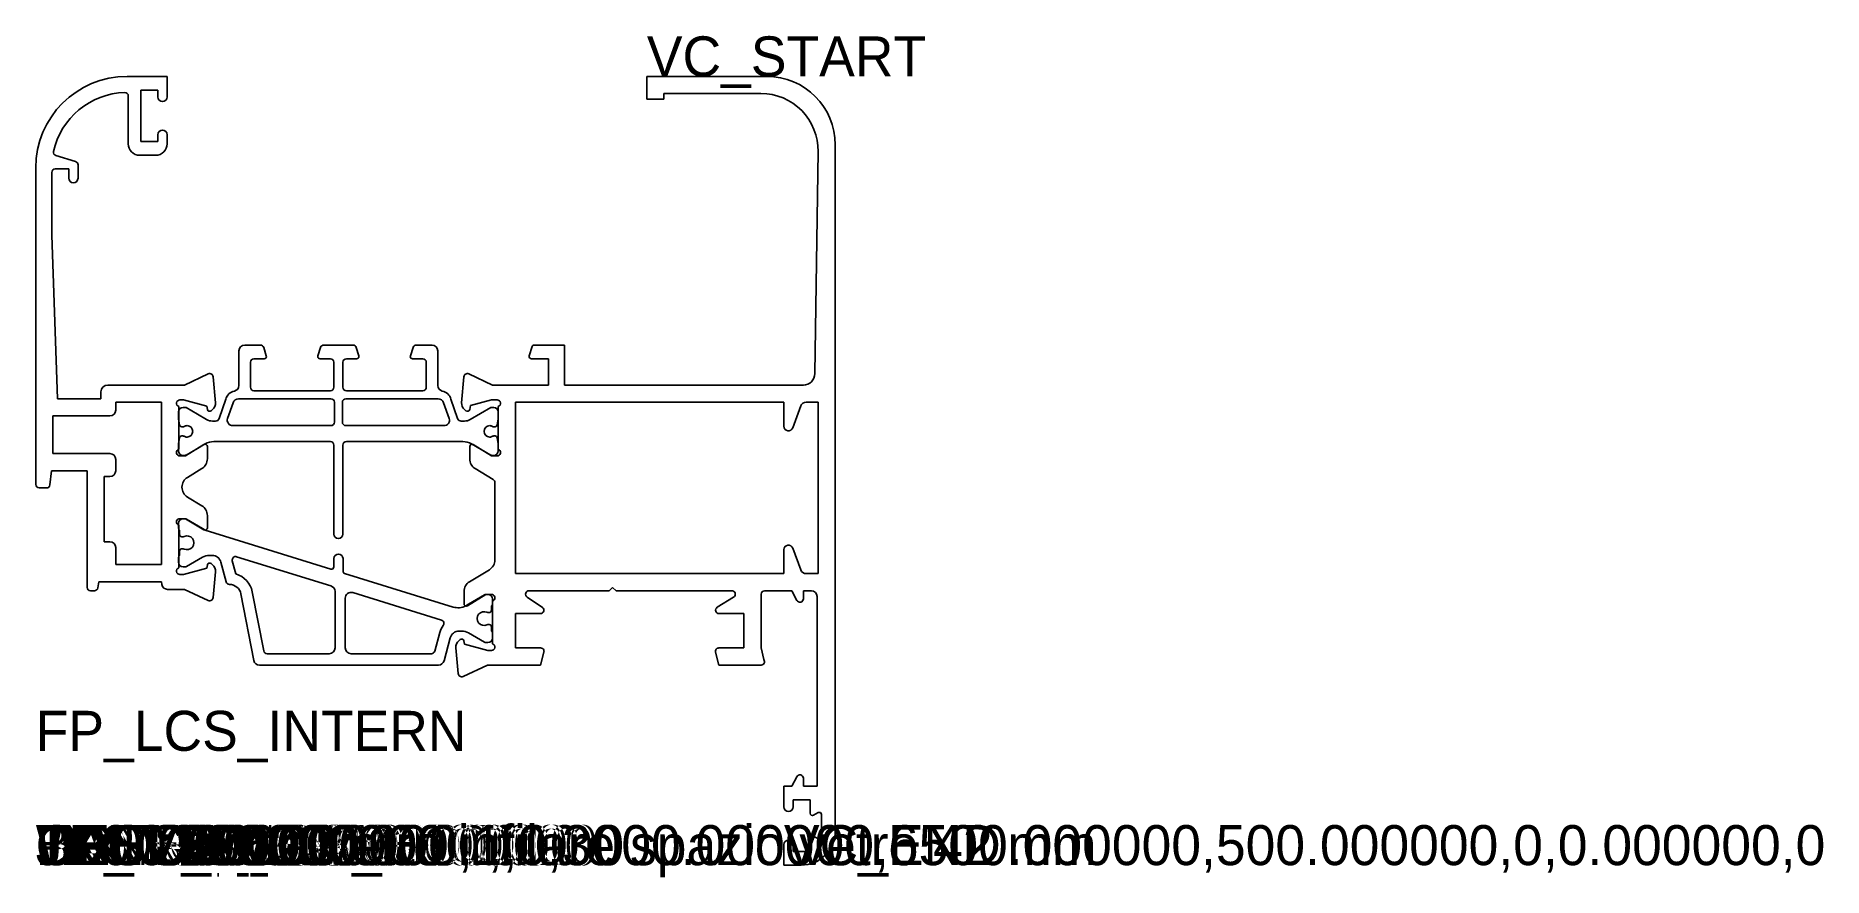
# Model space of a CAD drawing. Header units: metres. Extents: x 1060 to 1217, y 759 to 833.
import ezdxf

# ---------------------------------------------------------------- set-up
doc = ezdxf.new("R2010")
doc.units = ezdxf.units.M

msp = doc.modelspace()

# ---------------------------------------------------------------- linework, layer by layer
for p, q in [((1071.541701, 829.009776), (1068.041702, 829.009776)), ((1071.541701, 827.210099), (1071.541701, 829.009776)), ((1124.0417, 829.009776), (1113.541701, 829.009776)), ((1113.541701, 829.009776), (1113.541701, 827.009776)), ((1068.141701, 827.306601), (1068.141701, 823.109777)), ((1069.241701, 823.309777), (1069.241701, 827.809776)), ((1069.241701, 827.809776), (1070.741701, 827.809776)), ((1070.741701, 827.809776), (1070.741701, 827.210098)), ((1113.541701, 827.009776), (1115.041701, 827.009776)), ((1115.041701, 827.009776), (1115.041701, 827.509776)), ((1115.041701, 827.509776), (1123.533638, 827.509776)), ((1070.741701, 823.309777), (1069.241701, 823.309777)), ((1070.741701, 823.909455), (1070.741701, 823.309777)), ((1071.541701, 823.109777), (1071.541701, 823.909454)), ((1063.529832, 821.549897), (1061.801674, 822.081008)), ((1069.141701, 822.109777), (1070.541701, 822.109777)), ((1128.533076, 822.434784), (1128.2417, 803.009777)), ((1130.0417, 763.009778), (1130.0417, 823.009776)), ((1060.041702, 821.009776), (1060.041702, 793.309777)), ((1061.441701, 815.109777), (1061.441701, 820.609777)), ((1061.741701, 820.909777), (1062.941701, 820.909777)), ((1062.941701, 820.909777), (1062.941701, 820.109777)), ((1063.741701, 820.109777), (1063.741701, 821.263134)), ((1061.941701, 800.809777), (1061.441701, 815.109777)), ((1077.834335, 801.976767), (1077.834335, 805.009596)), ((1078.334335, 805.509596), (1079.713113, 805.509596)), ((1079.999713, 805.298256), (1080.225401, 804.568703)), ((1080.234335, 804.509596), (1080.225401, 804.568703)), ((1084.743268, 804.568703), (1084.734335, 804.509596)), ((1084.743268, 804.568703), (1084.968956, 805.298256)), ((1085.255556, 805.509596), (1087.813113, 805.509596)), ((1088.099713, 805.298256), (1088.325401, 804.568703)), ((1088.334335, 804.509596), (1088.325401, 804.568703)), ((1092.843268, 804.568703), (1092.834335, 804.509596)), ((1092.843268, 804.568703), (1093.068956, 805.298256)), ((1093.355556, 805.509596), (1094.734335, 805.509596)), ((1095.234335, 805.009596), (1095.234335, 801.976767)), ((1103.498115, 805.368884), (1103.250634, 804.568884)), ((1106.3417, 805.509777), (1103.689181, 805.509777)), ((1106.3417, 802.009777), (1106.3417, 805.509777)), ((1075.148036, 802.981669), (1073.063806, 802.009777)), ((1078.834335, 804.009596), (1078.834335, 801.809596)), ((1080.034335, 804.309596), (1079.134335, 804.309596)), ((1085.834335, 804.309596), (1084.934335, 804.309596)), ((1086.134335, 801.809596), (1086.134335, 804.009596)), ((1086.934335, 804.009596), (1086.934335, 801.809596)), ((1088.134335, 804.309596), (1087.234335, 804.309596)), ((1093.934335, 804.309596), (1093.034335, 804.309596)), ((1094.234335, 801.809596), (1094.234335, 804.009596)), ((1100.034335, 802.009777), (1097.950105, 802.981669)), ((1103.441701, 804.309777), (1104.9417, 804.309777)), ((1104.9417, 804.309777), (1104.9417, 802.009777)), ((1065.741701, 801.409777), (1065.741701, 800.809777)), ((1069.95905, 802.009777), (1066.341701, 802.009777)), ((1073.063806, 802.009777), (1069.95905, 802.009777)), ((1075.772353, 800.465077), (1075.57368, 802.735924)), ((1079.134335, 801.509596), (1085.834335, 801.509596)), ((1087.234335, 801.509596), (1093.934335, 801.509596)), ((1097.524461, 802.735924), (1097.325788, 800.465077)), ((1104.9417, 802.009777), (1100.034335, 802.009777)), ((1127.2417, 802.009777), (1106.3417, 802.009777)), ((1065.741701, 800.809777), (1061.941701, 800.809777)), ((1067.041099, 799.809777), (1067.041099, 800.509777)), ((1067.041099, 800.509777), (1071.041703, 800.509777)), ((1071.041703, 800.509777), (1071.041703, 786.302791)), ((1072.563806, 796.39262), (1072.563806, 800.126934)), ((1072.663806, 800.709777), (1072.970621, 800.709777)), ((1072.934335, 800.056839), (1073.098213, 800.056839)), ((1072.970621, 800.709777), (1075.016311, 800.161636)), ((1073.198213, 800.030044), (1074.191033, 799.456839)), ((1075.016311, 800.161636), (1075.066844, 799.875047)), ((1075.392363, 799.756568), (1075.524968, 799.867837)), ((1076.093554, 799.07785), (1076.680515, 800.768415)), ((1077.316943, 800.439006), (1076.820138, 799.084905)), ((1085.884335, 800.809596), (1077.799906, 800.809596)), ((1086.184335, 798.756871), (1086.184335, 800.509596)), ((1086.884335, 800.509596), (1086.884335, 798.756871)), ((1095.268764, 800.809596), (1087.184335, 800.809596)), ((1096.248531, 799.084905), (1095.751726, 800.439006)), ((1096.388155, 800.768415), (1096.975115, 799.07785)), ((1097.573173, 799.867837), (1097.705777, 799.756568)), ((1098.031296, 799.875047), (1098.09141, 800.215967)), ((1098.075034, 798.993456), (1099.870456, 800.030044)), ((1098.09141, 800.215967), (1099.934335, 800.709777)), ((1099.934335, 800.709777), (1100.434335, 800.709777)), ((1099.970456, 800.056839), (1100.134335, 800.056839)), ((1100.534335, 800.126934), (1100.534335, 796.39262)), ((1102.041701, 785.509778), (1102.041701, 800.509777)), ((1102.041701, 800.509777), (1125.5417, 800.509777)), ((1125.5417, 800.509777), (1125.5417, 798.411357)), ((1126.317578, 798.274548), (1127.011392, 800.180787)), ((1127.481238, 800.509777), (1128.5417, 800.509777)), ((1128.5417, 800.509777), (1128.5417, 785.509778)), ((1061.541702, 796.009777), (1061.541702, 799.309777)), ((1061.541702, 799.309777), (1066.541099, 799.309777)), ((1072.534335, 799.031839), (1072.534335, 799.656839)), ((1072.624214, 798.522109), (1072.534335, 799.031839)), ((1072.92378, 798.356839), (1072.821175, 798.356839)), ((1074.191033, 799.456839), (1074.993636, 798.993456)), ((1075.503499, 798.856839), (1075.775421, 798.856839)), ((1077.303101, 798.455496), (1085.884383, 798.456871)), ((1087.184287, 798.456871), (1095.765568, 798.455496)), ((1097.293248, 798.856839), (1097.565171, 798.856839)), ((1100.247494, 798.356839), (1100.14489, 798.356839)), ((1100.534335, 799.031839), (1100.444456, 798.522109)), ((1100.534335, 799.656839), (1100.534335, 799.031839)), ((1072.534335, 796.889482), (1072.622866, 797.391569)), ((1072.534335, 796.256839), (1072.534335, 796.889482)), ((1072.819828, 797.556839), (1072.92378, 797.556839)), ((1074.75993, 796.797036), (1073.163806, 795.826934)), ((1074.882188, 796.855877), (1074.191033, 796.456839)), ((1075.063806, 795.554791), (1075.063806, 796.626127)), ((1085.839319, 797.056839), (1075.632188, 797.056839)), ((1086.139319, 788.970953), (1086.139319, 796.756839)), ((1086.939319, 796.756839), (1086.939319, 788.970953)), ((1097.436482, 797.056839), (1087.239319, 797.056839)), ((1098.034335, 796.626128), (1098.034335, 795.554791)), ((1099.869168, 795.884377), (1098.186482, 796.855877)), ((1099.934335, 795.826934), (1098.338211, 796.797036)), ((1100.14489, 797.556839), (1100.248842, 797.556839)), ((1100.445803, 797.391569), (1100.534335, 796.889482)), ((1100.534335, 796.889482), (1100.534335, 796.256839)), ((1066.541701, 796.009777), (1061.541702, 796.009777)), ((1067.041701, 794.509777), (1067.041701, 795.509777)), ((1073.163806, 795.826934), (1072.563806, 795.826934)), ((1073.098213, 795.856839), (1072.934335, 795.856839)), ((1074.191033, 796.456839), (1073.199501, 795.884377)), ((1100.534335, 795.826934), (1099.934335, 795.826934)), ((1100.134335, 795.856839), (1099.970456, 795.856839)), ((1061.275281, 793.271628), (1061.434015, 794.509777)), ((1061.434015, 794.509777), (1064.541702, 794.509777)), ((1064.541702, 794.509777), (1064.541702, 784.309772)), ((1066.041702, 788.302791), (1066.041702, 794.009777)), ((1066.041702, 794.009777), (1066.541701, 794.009777)), ((1073.322323, 793.933913), (1074.583185, 794.700247)), ((1098.514955, 794.700247), (1100.090149, 793.742867)), ((1100.234335, 793.486504), (1100.234335, 786.710233)), ((1060.341702, 793.009777), (1060.977716, 793.009777)), ((1074.583185, 791.446132), (1073.322323, 792.212467)), ((1072.563806, 790.319445), (1073.163806, 790.319445)), ((1073.140779, 790.30936), (1072.934335, 790.30936)), ((1073.163806, 790.319445), (1074.75993, 789.349343)), ((1074.649334, 789.469937), (1073.240724, 790.282597)), ((1075.063806, 789.520252), (1075.063806, 790.591589)), ((1072.534335, 789.90936), (1072.534335, 789.482565)), ((1072.563806, 786.019445), (1072.563806, 789.75376)), ((1072.634335, 789.30936), (1072.634335, 788.93436)), ((1072.834335, 788.73436), (1072.946141, 788.73436)), ((1072.946141, 788.73436), (1073.030689, 788.75311)), ((1074.885294, 789.30936), (1074.649334, 789.469937)), ((1085.882538, 785.903698), (1074.885294, 789.30936)), ((1066.541701, 788.302791), (1066.041702, 788.302791)), ((1067.041701, 786.302791), (1067.041701, 787.802791)), ((1072.634335, 787.48436), (1072.634335, 787.10936)), ((1072.946141, 787.68436), (1072.834335, 787.68436)), ((1073.030689, 787.66561), (1072.946141, 787.68436)), ((1125.5417, 787.608199), (1125.5417, 785.509778)), ((1127.011392, 785.838768), (1126.317578, 787.745007)), ((1071.041703, 786.302791), (1067.041701, 786.302791)), ((1072.534335, 786.936155), (1072.534335, 786.50936)), ((1072.934335, 786.10936), (1073.140779, 786.10936)), ((1075.016311, 785.984744), (1072.970621, 785.436603)), ((1073.240724, 786.136123), (1074.649334, 786.948783)), ((1075.066844, 786.271332), (1075.016311, 785.984744)), ((1075.249001, 787.10936), (1075.474063, 787.10936)), ((1075.524968, 786.278543), (1075.392363, 786.389812)), ((1075.57368, 783.410456), (1075.772353, 785.681303)), ((1076.246804, 786.516415), (1076.71035, 784.786436)), ((1077.558239, 785.485776), (1077.25179, 786.629459)), ((1077.630314, 786.993677), (1085.889614, 784.435911)), ((1086.141703, 786.823439), (1086.141703, 786.094746)), ((1086.941703, 785.723127), (1086.941703, 786.823439)), ((1099.753714, 785.85569), (1098.014955, 784.798896)), ((1064.841702, 784.009773), (1065.174056, 784.009773)), ((1065.469498, 784.257678), (1065.565617, 784.802791)), ((1065.565617, 784.802791), (1071.041703, 784.802791)), ((1071.041703, 784.802791), (1071.086316, 784.549778)), ((1071.578719, 784.136603), (1073.063806, 784.136603)), ((1072.970621, 785.436603), (1072.663806, 785.436603)), ((1073.063806, 784.136603), (1075.148036, 783.16471)), ((1096.57877, 782.591254), (1087.082538, 785.532078)), ((1125.5417, 785.509778), (1102.041701, 785.509778)), ((1103.225273, 784.009778), (1110.241701, 784.009778)), ((1110.241701, 784.009778), (1110.541701, 784.309778)), ((1110.541701, 784.309778), (1110.841701, 784.009778)), ((1110.841701, 784.009778), (1120.983898, 784.009778)), ((1123.8417, 784.009778), (1126.2417, 784.009778)), ((1126.2417, 784.009778), (1126.675258, 783.171907)), ((1127.2417, 783.309778), (1127.2417, 784.009778)), ((1127.2417, 784.009778), (1127.9417, 784.009778)), ((1128.5417, 785.509778), (1127.481238, 785.509778)), ((1078.009215, 783.732685), (1079.143297, 777.914124)), ((1079.998731, 778.752386), (1078.990745, 783.923993)), ((1086.241703, 783.958289), (1086.241703, 779.009778)), ((1087.141703, 779.009778), (1087.141703, 783.369891)), ((1087.789614, 783.847513), (1095.559793, 781.441218)), ((1097.534335, 783.944353), (1097.534335, 782.873016)), ((1097.919335, 782.843113), (1097.696761, 782.691644)), ((1097.838211, 782.702107), (1099.434335, 783.672209)), ((1099.327946, 783.655773), (1097.919335, 782.843113)), ((1099.634335, 783.682535), (1099.42789, 783.682535)), ((1099.434335, 783.672209), (1100.034335, 783.672209)), ((1099.934335, 782.307535), (1099.934335, 782.682535)), ((1100.034335, 782.855741), (1100.034335, 783.282535)), ((1100.034335, 783.106524), (1100.034335, 779.372209)), ((1104.39912, 782.55871), (1103.057842, 783.460846)), ((1121.141394, 783.454445), (1119.699606, 782.565111)), ((1123.5417, 779.009778), (1123.5417, 783.709778)), ((1128.4417, 783.509778), (1128.4417, 766.909778)), ((1099.53798, 782.126285), (1099.622528, 782.107535)), ((1099.622528, 781.057535), (1099.53798, 781.038785)), ((1099.622528, 782.107535), (1099.734335, 782.107535)), ((1099.734335, 781.057535), (1099.622528, 781.057535)), ((1102.041701, 779.009778), (1102.041701, 782.009778)), ((1102.041701, 782.009778), (1104.23169, 782.009778)), ((1119.857102, 782.009778), (1122.0417, 782.009778)), ((1122.0417, 782.009778), (1122.0417, 779.009778)), ((1095.414163, 780.365699), (1094.97645, 778.732132)), ((1095.783496, 777.880369), (1096.321866, 779.889591)), ((1097.205777, 779.742576), (1097.073173, 779.631307)), ((1097.094606, 780.482535), (1097.319668, 780.482535)), ((1097.58183, 779.337508), (1097.531296, 779.624096)), ((1099.62752, 778.789367), (1097.58183, 779.337508)), ((1097.919335, 780.321958), (1099.327946, 779.509298)), ((1099.42789, 779.482535), (1099.634335, 779.482535)), ((1099.934335, 780.482535), (1099.934335, 780.857535)), ((1100.034335, 779.882535), (1100.034335, 780.30933)), ((1085.741703, 778.509778), (1080.29319, 778.509778)), ((1094.686672, 778.509778), (1087.641703, 778.509778)), ((1096.825788, 779.034067), (1097.024461, 776.76322)), ((1099.934335, 778.789367), (1099.62752, 778.789367)), ((1104.241701, 779.009778), (1102.041701, 779.009778)), ((1104.230745, 777.509778), (1104.531479, 778.632132)), ((1119.551924, 778.632132), (1119.852657, 777.509778)), ((1122.0417, 779.009778), (1119.841701, 779.009778)), ((1123.784522, 777.985954), (1123.5417, 779.009778)), ((1079.634062, 777.509778), (1095.300533, 777.509778)), ((1097.450105, 776.517474), (1099.578107, 777.509778)), ((1099.578107, 777.509778), (1104.230745, 777.509778)), ((1119.852657, 777.509778), (1123.5417, 777.509778)), ((1126.2417, 766.909778), (1125.5417, 766.909778)), ((1125.5417, 766.909778), (1125.5417, 765.110099)), ((1126.675258, 767.747649), (1126.2417, 766.909778)), ((1127.2417, 766.909778), (1127.2417, 767.609778)), ((1128.4417, 766.909778), (1127.2417, 766.909778)), ((1126.3417, 765.110099), (1126.3417, 765.709778)), ((1126.3417, 765.709778), (1127.8417, 765.709778)), ((1127.8417, 765.709778), (1127.8417, 764.551697)), ((1128.13929, 764.377123), (1128.544111, 764.603423)), ((1128.8417, 764.428848), (1128.8417, 762.490708)), ((1127.8417, 762.367859), (1127.8417, 761.209778)), ((1128.544111, 762.316133), (1128.13929, 762.542433)), ((1125.541701, 761.809457), (1125.5417, 760.009778)), ((1126.3417, 761.209778), (1126.3417, 761.809457)), ((1127.8417, 761.209778), (1126.3417, 761.209778)), ((1125.5417, 760.009778), (1127.0417, 760.009778))]:
    msp.add_line(p, q)
for centre, radius, start, end in [((1068.041702, 821.009776), 8, 90, 180), ((1124.0417, 823.009776), 6, 360, 90), ((1068.041702, 821.009776), 6.6, 91.819228, 167.551927), ((1067.841701, 827.306601), 0.3, 360, 90), ((1071.141701, 827.210098), 0.4, 180, 360), ((1123.533638, 822.509776), 5, 359.140628, 90), ((1071.141701, 823.909455), 0.4, 360, 180), ((1061.889804, 822.367771), 0.3, 167.551927, 252.916369), ((1069.141701, 823.109777), 1, 180, 270), ((1070.541701, 823.109777), 1, 270, 360), ((1061.741701, 820.609777), 0.3, 90, 180), ((1063.341701, 820.109777), 0.4, 180, 360), ((1063.441701, 821.263134), 0.3, 360, 72.916369), ((1078.334335, 805.009596), 0.5, 90, 180), ((1079.713113, 805.209596), 0.3, 17.189516, 90), ((1080.034335, 804.509596), 0.2, 270, 360), ((1084.934335, 804.509596), 0.2, 180, 270), ((1085.255556, 805.209596), 0.3, 90, 162.810484), ((1087.813113, 805.209596), 0.3, 17.189516, 90), ((1088.134335, 804.509596), 0.2, 270, 360), ((1093.034335, 804.509596), 0.2, 180, 270), ((1093.355556, 805.209596), 0.3, 90, 162.810484), ((1094.734335, 805.009596), 0.5, 360, 90), ((1103.4417, 804.509777), 0.2, 162.810484, 270), ((1103.689181, 805.309777), 0.2, 90, 162.810484), ((1075.274821, 802.709777), 0.3, 5, 115), ((1079.134335, 804.009596), 0.3, 90, 180), ((1085.834335, 804.009596), 0.3, 360, 90), ((1087.234335, 804.009596), 0.3, 90, 180), ((1093.934335, 804.009596), 0.3, 360, 90), ((1097.823319, 802.709777), 0.3, 65, 175), ((1127.2417, 803.009777), 1, 270, 360), ((1066.341701, 801.409777), 0.6, 90, 180), ((1077.64644, 800.509596), 1, 102.009303, 165), ((1077.334335, 801.976767), 0.5, 282.009303, 360), ((1079.134335, 801.809596), 0.3, 180, 270), ((1085.834335, 801.809596), 0.3, 270, 360), ((1087.234335, 801.809596), 0.3, 180, 270), ((1093.934335, 801.809596), 0.3, 270, 360), ((1095.734335, 801.976767), 0.5, 180, 257.990697), ((1095.422229, 800.509596), 1, 15, 77.990697), ((1066.541099, 799.809777), 0.5, 270, 360), ((1072.663806, 800.409777), 0.3, 90, 250.528779), ((1072.934335, 799.656839), 0.4, 90, 180), ((1073.098213, 799.856839), 0.2, 60, 90), ((1075.263806, 799.909777), 0.2, 190, 310), ((1075.075017, 800.404068), 0.7, 310, 5), ((1077.799906, 800.309596), 0.5, 90, 165), ((1085.884335, 800.509596), 0.3, 360, 90), ((1087.184335, 800.509596), 0.3, 90, 180), ((1095.268764, 800.309596), 0.5, 15, 90), ((1098.023124, 800.404068), 0.7, 175, 230), ((1097.834335, 799.909777), 0.2, 230, 350), ((1099.970456, 799.856839), 0.2, 90, 120), ((1100.134335, 799.656839), 0.4, 360, 90), ((1100.434335, 800.409777), 0.3, 289.471221, 90), ((1127.481238, 800.009777), 0.5, 90, 160), ((1072.821175, 798.556839), 0.2, 190, 270), ((1072.92378, 798.556839), 0.2, 270, 301.002719), ((1073.284335, 797.956839), 0.5, 90, 121.002719), ((1073.284335, 797.956839), 0.5, 270, 90), ((1075.503499, 799.876565), 1.019726, 240, 270), ((1075.803777, 799.155496), 0.3, 264.576381, 345), ((1077.303101, 798.955496), 0.5, 165, 270), ((1085.884335, 798.756871), 0.3, 270, 360), ((1087.184335, 798.756871), 0.3, 180, 270), ((1095.765568, 798.955496), 0.5, 270, 15), ((1097.264893, 799.155496), 0.3, 195, 275.423619), ((1097.565171, 799.876565), 1.019726, 270, 300), ((1099.784335, 797.956839), 0.5, 90, 180), ((1099.784335, 797.956839), 0.5, 58.997281, 90), ((1100.14489, 798.556839), 0.2, 238.997281, 270), ((1100.247494, 798.556839), 0.2, 270, 350), ((1125.9417, 798.411357), 0.4, 180, 340), ((1072.819828, 797.356839), 0.2, 90, 170), ((1072.92378, 797.356839), 0.2, 58.997281, 90), ((1073.284335, 797.956839), 0.5, 238.997281, 270), ((1074.863806, 796.626127), 0.2, 360, 121.290649), ((1075.632188, 795.556839), 1.5, 90, 120), ((1085.839319, 796.756839), 0.3, 360, 90), ((1087.239319, 796.756839), 0.3, 90, 180), ((1097.436482, 795.556839), 1.5, 60, 90), ((1098.234335, 796.626128), 0.2, 58.709351, 180), ((1099.784335, 797.956839), 0.5, 180, 270), ((1099.784335, 797.956839), 0.5, 270, 301.002719), ((1100.14489, 797.356839), 0.2, 90, 121.002719), ((1100.248842, 797.356839), 0.2, 10, 90), ((1066.541701, 795.509777), 0.5, 360, 90), ((1072.663806, 796.109777), 0.3, 109.47122, 250.528779), ((1072.934335, 796.256839), 0.4, 180, 270), ((1073.098213, 796.056839), 0.2, 270, 300), ((1074.063806, 795.554791), 1, 301.290649, 360), ((1099.034335, 795.554791), 1, 180, 238.709351), ((1099.970456, 796.056839), 0.2, 240, 270), ((1100.134335, 796.256839), 0.4, 270, 360), ((1100.434335, 796.109777), 0.3, 289.471221, 70.52878), ((1066.541701, 794.509777), 0.5, 270, 360), ((1073.841703, 793.079369), 1, 121.290649, 180), ((1099.934335, 793.486504), 0.3, 360, 58.709351), ((1060.341702, 793.309777), 0.3, 180, 270), ((1060.977716, 793.309777), 0.3, 270, 352.694371), ((1073.841703, 793.067011), 1, 180, 238.709351), ((1072.663806, 790.036603), 0.3, 109.471221, 250.52878), ((1072.934335, 789.90936), 0.4, 90, 180), ((1073.140779, 790.10936), 0.2, 60.018361, 90), ((1074.063806, 790.591589), 1, 360, 58.709351), ((1072.734335, 789.482565), 0.2, 180, 240), ((1072.834335, 788.93436), 0.2, 180, 270), ((1073.284335, 788.20936), 0.6, 244.992167, 115.007833), ((1074.863806, 789.520252), 0.2, 238.709351, 360), ((1086.539319, 788.970953), 0.4, 180, 360), ((1066.541701, 787.802791), 0.5, 360, 90), ((1072.834335, 787.48436), 0.2, 90, 180), ((1086.541703, 786.823439), 0.4, 360, 180), ((1125.9417, 787.608199), 0.4, 20, 180), ((1072.663806, 785.736603), 0.3, 109.471221, 270), ((1072.734335, 786.936155), 0.2, 120, 180), ((1072.934335, 786.50936), 0.4, 180, 270), ((1073.140779, 786.30936), 0.2, 270, 299.981639), ((1075.249001, 785.90936), 1.2, 90, 119.981639), ((1075.263806, 786.236603), 0.2, 50, 170), ((1075.474063, 786.30936), 0.8, 15, 90), ((1075.075017, 785.742312), 0.7, 355, 50), ((1077.541568, 786.707104), 0.3, 72.793123, 195), ((1085.941703, 786.094746), 0.2, 252.793123, 360), ((1087.141703, 785.723127), 0.2, 180, 252.793123), ((1099.234335, 786.710233), 1, 301.290649, 360), ((1127.481238, 786.009778), 0.5, 200, 270), ((1064.841702, 784.309773), 0.3, 180, 270), ((1065.174056, 784.309773), 0.3, 270, 349.999967), ((1071.578719, 784.636603), 0.5, 190.000033, 270), ((1077.000128, 784.864082), 0.3, 195, 270), ((1077.000128, 783.536006), 1.028076, 11.029108, 90), ((1077.000128, 783.536006), 2.028076, 11.029108, 74.026525), ((1085.741703, 783.958289), 0.5, 360, 72.793123), ((1098.534335, 783.944353), 1, 121.290649, 180), ((1103.225273, 783.709778), 0.3, 90, 236.075438), ((1120.983898, 783.709778), 0.3, 301.667403, 90), ((1123.8417, 783.709778), 0.3, 90, 180), ((1127.9417, 783.509778), 0.5, 360, 90), ((1075.274821, 783.436603), 0.3, 245, 355), ((1087.641703, 783.369891), 0.5, 72.793123, 180), ((1097.013357, 784.026919), 1.5, 253.158552, 297.103721), ((1097.734335, 782.873016), 0.2, 180, 301.290649), ((1099.42789, 783.482535), 0.2, 90, 119.981639), ((1099.634335, 783.282535), 0.4, 360, 90), ((1099.834335, 782.855741), 0.2, 300, 360), ((1099.934335, 783.389367), 0.3, 289.47122, 70.528779), ((1104.23169, 782.309778), 0.3, 270, 56.075438), ((1119.857102, 782.309778), 0.3, 121.667403, 270), ((1126.9417, 783.309778), 0.3, 207.359369, 360), ((1097.130297, 779.905863), 1.776673, 143.034197, 165), ((1095.471046, 781.154645), 0.3, 323.034197, 72.793123), ((1099.284335, 781.582535), 0.6, 64.992167, 295.007833), ((1099.734335, 782.307535), 0.2, 270, 360), ((1099.734335, 780.857535), 0.2, 360, 90), ((1097.094606, 779.682535), 0.8, 90, 165), ((1097.523124, 779.095076), 0.7, 130, 185), ((1097.334335, 779.589367), 0.2, 10, 130), ((1097.319668, 779.282535), 1.2, 60.018361, 90), ((1099.42789, 779.682535), 0.2, 240.018361, 270), ((1099.634335, 779.882535), 0.4, 270, 360), ((1099.834335, 780.30933), 0.2, 360, 60), ((1099.934335, 779.089367), 0.3, 270, 70.528779), ((1079.634062, 778.009778), 0.5, 191.029108, 270), ((1080.29319, 778.809778), 0.3, 191.029108, 270), ((1085.741703, 779.009778), 0.5, 270, 360), ((1087.641703, 779.009778), 0.5, 180, 270), ((1094.686672, 778.809778), 0.3, 270, 345), ((1095.300533, 778.009778), 0.5, 270, 345), ((1104.241701, 778.709778), 0.3, 344.99996, 90), ((1119.841701, 778.709778), 0.3, 90, 195.000053), ((1123.5417, 777.809778), 0.3, 270, 35.962229), ((1097.323319, 776.789367), 0.3, 185, 295), ((1126.9417, 767.609778), 0.3, 360, 152.640631), ((1125.9417, 765.110099), 0.4, 180, 360), ((1128.0417, 764.551697), 0.2, 180, 299.205731), ((1128.6417, 764.428848), 0.2, 360, 119.205731), ((1125.941701, 761.809457), 0.4, 360, 180), ((1127.0417, 763.009778), 3, 270, 360), ((1128.0417, 762.367859), 0.2, 60.794269, 180), ((1128.6417, 762.490708), 0.2, 240.794269, 360)]:
    msp.add_arc(centre, radius, start, end)

# ---------------------------------------------------------------- texts
for tag, p in [('VC_START', (1113.541701, 829.009776)), ('FP_LCS_INTERN', (1060.041702, 770.009778)), ('DESC:Anta vetro infilare spazio vetro 42 mm', (1060.041702, 760.009778)), ('WX:0.000000', (1060.041702, 760.009778)), ('WY:0.000000', (1060.041702, 760.009778)), ('JX:0.000000', (1060.041702, 760.009778)), ('JY:0.000000', (1060.041702, 760.009778)), ('TDEV:0.000000', (1060.041702, 760.009778)), ('TDEV2:0.000000', (1060.041702, 760.009778)), ('TDEV3:0.000000', (1060.041702, 760.009778)), ('TDEV4:0.000000', (1060.041702, 760.009778)), ('TDEV5:0.000000', (1060.041702, 760.009778)), ('OPTI:500.000000,1,0,3000.000000,6500.000000,500.000000,0,0.000000,0', (1060.041702, 760.009778)), ('GLASS_MIN:0.000000', (1060.041702, 760.009778)), ('GLASS_MAX:0.000000', (1060.041702, 760.009778)), ('DENS:1.552000', (1060.041702, 760.009778)), ('FRONT_VIEW', (1060.041702, 760.009778)), ('BL01:6500.000000,,1', (1060.041702, 760.009778)), ('PANE_WIDTH:0.000000', (1060.041702, 760.009778)), ('FP_LCS_ORIG', (1060.041702, 760.009778)), ('FP_LCS_HOT', (1070.041702, 760.009778)), ('VC_END', (1125.5417, 760.009778))]:
    msp.add_attdef(tag, p, '', height=3.5)

doc.saveas('drawing.dxf')
